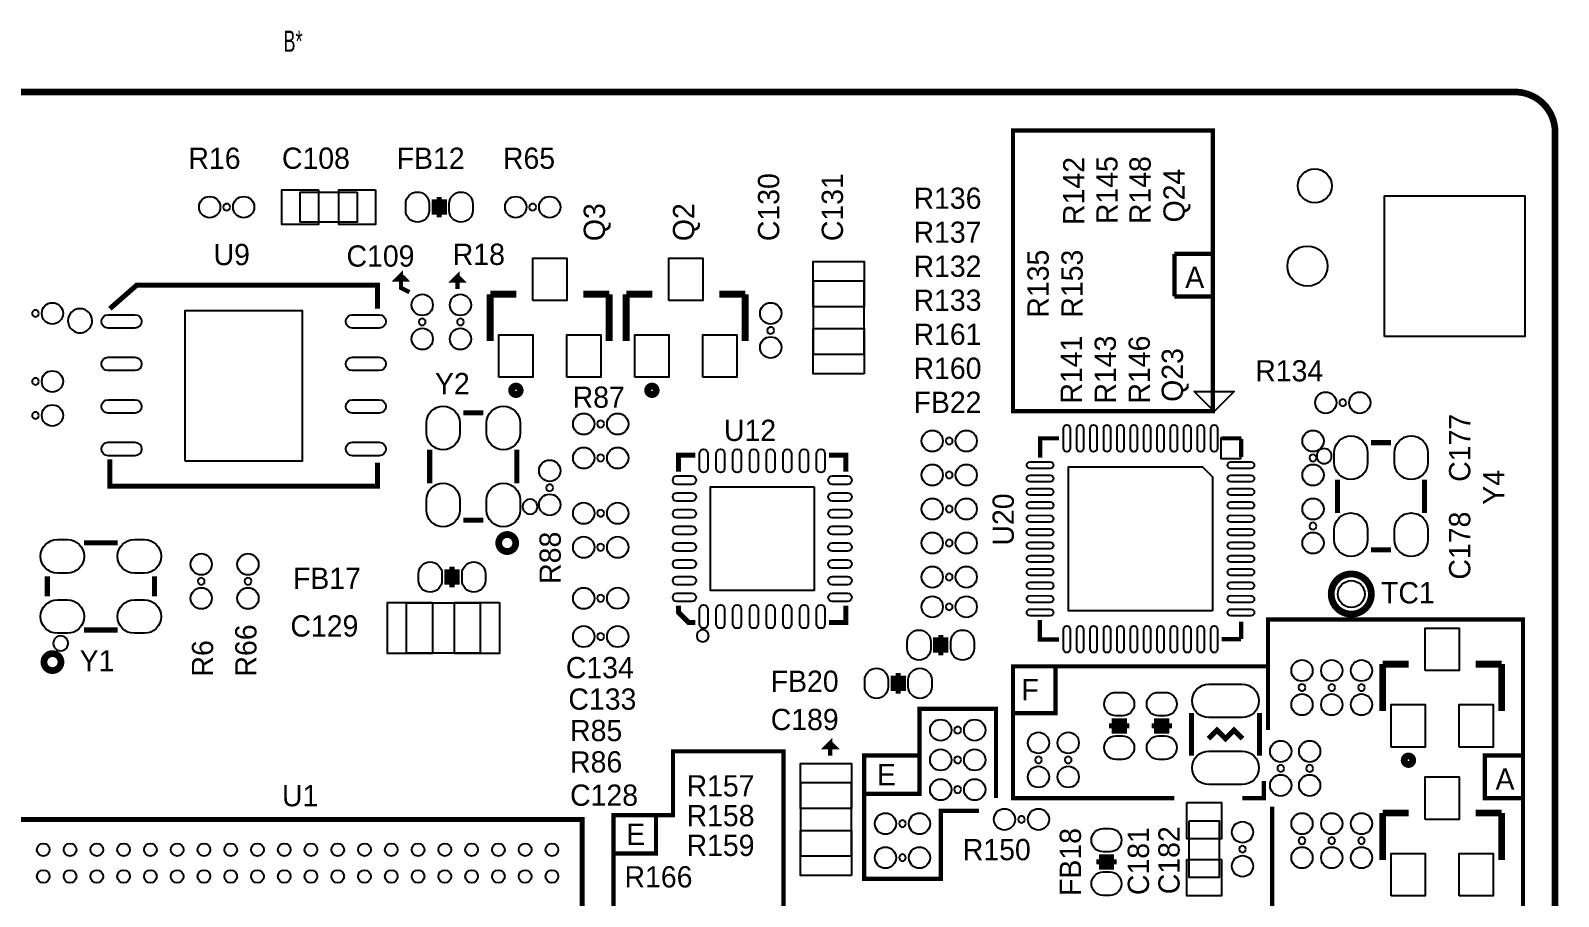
# Model space of a CAD drawing. Extents: x -0.1 to 75.1, y -0.1 to 56.8.
# Drawn here: x 29.44 to 75.1, y 30.97 to 56.83 of the extents above; entities that cross this region are included whole.
import ezdxf

# ---------------------------------------------------------------- set-up
doc = ezdxf.new("R2010")
doc.units = 0
for name, color, linetype in [('BG_OUTLINE', 7, 'CONTINUOUS'), ('BG_SILKSCREEN_TOP', 254, 'CONTINUOUS'), ('PG_SILKSCREEN_TOP', 7, 'CONTINUOUS'), ('PIN_TOP', 12, 'CONTINUOUS'), ('RD_SILKSCREEN_TOP', 253, 'CONTINUOUS')]:
    doc.layers.add(name, color=color, linetype=linetype)

msp = doc.modelspace()

# ---------------------------------------------------------------- linework, layer by layer
at = {"layer": 'BG_OUTLINE', "const_width": 0.2}
msp.add_lwpolyline([(1.199998, 0), (73.800005, 0, 0.414212), (75.000002, 1.199998), (75.000002, 53.799994, 0.414213), (73.800005, 54.999992), (1.199998, 54.999992, 0.414214), (0, 53.799994), (0, 1.199998, 0.414212), (1.199998, 0)], format="xyb", dxfattribs=at)
at = {"layer": 'BG_SILKSCREEN_TOP', "const_width": 0.127}
for points in [[(58.801, 53.594), (58.801, 45.466), (64.77, 45.466), (64.77, 53.848), (58.801, 53.848), (58.801, 53.594)], [(64.77, 50.165), (63.627, 50.165)], [(63.627, 50.165), (63.627, 48.895)], [(40.767, 49.022), (40.513, 49.149), (40.513, 49.53), (40.386, 49.403), (40.64, 49.403), (40.552878, 49.496497)], [(42.203878, 49.115497), (42.203878, 49.496497), (42.076878, 49.369497), (42.330878, 49.369497), (42.203878, 49.496497)], [(63.627, 48.895), (64.77, 48.895)], [(66.548, 33.655), (66.548, 30.607), (74.041, 30.607), (74.041, 39.243), (66.421, 39.243), (66.421, 37.592)], [(60.071, 37.846), (60.071, 36.449), (58.801, 36.449)], [(63.627, 33.909), (58.801, 33.909), (58.801, 37.846), (66.421, 37.846), (66.421, 35.941)], [(58.293, 33.909), (58.293, 36.576), (56.007, 36.576), (56.007, 34.036), (54.356, 34.036), (54.356, 35.179), (56.007, 35.179)], [(53.34, 35.179), (53.34, 35.56), (53.213, 35.433), (53.467, 35.433), (53.34, 35.56)], [(48.641, 34.671), (48.641, 33.401), (46.863, 33.401), (46.863, 29.972), (51.943, 29.972), (51.943, 35.306), (48.641, 35.306), (48.641, 34.671)], [(74.041, 35.179), (72.898, 35.179), (72.898, 33.909), (74.041, 33.909)], [(54.356, 34.798), (54.356, 31.496), (56.642, 31.496), (56.642, 33.528), (57.785, 33.528)], [(65.659, 33.909), (66.294, 33.909), (66.294, 34.417)], [(48.133, 33.401), (48.133, 32.258), (46.863, 32.258)]]:
    msp.add_lwpolyline(points, dxfattribs=at)
at = {"layer": 'PG_SILKSCREEN_TOP'}
for points in [[(1.199998, 0), (73.800005, 0, 0.414213), (75.000002, 1.199998), (75.000002, 53.799994, 0.414211), (73.800005, 54.999992), (1.199998, 54.999992, 0.414213), (0, 53.799994), (0, 1.199998, 0.414215), (1.199998, 0)], [(35.4076, 51.562, 1), (35.2044, 51.562, 1), (35.4076, 51.562)], [(44.5516, 51.562, 1), (44.3484, 51.562, 1), (44.5516, 51.562)], [(29.6926, 48.387, 1), (29.4894, 48.387, 1), (29.6926, 48.387)], [(41.2496, 48.133, 1), (41.0464, 48.133, 1), (41.2496, 48.133)], [(42.3926, 48.133, 1), (42.1894, 48.133, 1), (42.3926, 48.133)], [(51.6636, 47.879, 1), (51.4604, 47.879, 1), (51.6636, 47.879)], [(29.6926, 46.355, 1), (29.4894, 46.355, 1), (29.6926, 46.355)], [(68.7578, 45.72, 1), (68.5546, 45.72, 1), (68.7578, 45.72)], [(29.6926, 45.339, 1), (29.4894, 45.339, 1), (29.6926, 45.339)], [(46.5836, 45.085, 1), (46.3804, 45.085, 1), (46.5836, 45.085)], [(56.9976, 44.577, 1), (56.7944, 44.577, 1), (56.9976, 44.577)], [(46.5836, 44.069, 1), (46.3804, 44.069, 1), (46.5836, 44.069)], [(67.8688, 44.069, 1), (67.6656, 44.069, 1), (67.8688, 44.069)], [(56.9976, 43.561, 1), (56.7944, 43.561, 1), (56.9976, 43.561)], [(45.0596, 43.18, 1), (44.8564, 43.18, 1), (45.0596, 43.18)], [(46.5836, 42.418, 1), (46.3804, 42.418, 1), (46.5836, 42.418)], [(56.9976, 42.545, 1), (56.7944, 42.545, 1), (56.9976, 42.545)], [(67.8688, 42.037, 1), (67.6656, 42.037, 1), (67.8688, 42.037)], [(56.9976, 41.529, 1), (56.7944, 41.529, 1), (56.9976, 41.529)], [(46.5836, 41.402, 1), (46.3804, 41.402, 1), (46.5836, 41.402)], [(34.6456, 40.386, 1), (34.4424, 40.386, 1), (34.6456, 40.386)], [(36.0426, 40.386, 1), (35.8394, 40.386, 1), (36.0426, 40.386)], [(56.9976, 40.513, 1), (56.7944, 40.513, 1), (56.9976, 40.513)], [(46.5836, 39.878, 1), (46.3804, 39.878, 1), (46.5836, 39.878)], [(56.9976, 39.624, 1), (56.7944, 39.624, 1), (56.9976, 39.624)], [(46.5836, 38.735, 1), (46.3804, 38.735, 1), (46.5836, 38.735)], [(67.5386, 37.211, 1), (67.3354, 37.211, 1), (67.5386, 37.211)], [(68.4276, 37.211, 1), (68.2244, 37.211, 1), (68.4276, 37.211)], [(69.3166, 37.211, 1), (69.1134, 37.211, 1), (69.3166, 37.211)], [(57.2516, 35.941, 1), (57.0484, 35.941, 1), (57.2516, 35.941)], [(57.2516, 35.052, 1), (57.0484, 35.052, 1), (57.2516, 35.052)], [(59.6646, 35.052, 1), (59.4614, 35.052, 1), (59.6646, 35.052)], [(60.5536, 35.052, 1), (60.3504, 35.052, 1), (60.5536, 35.052)], [(66.9036, 34.798, 1), (66.7004, 34.798, 1), (66.9036, 34.798)], [(67.7672, 34.798, 1), (67.564, 34.798, 1), (67.7672, 34.798)], [(57.2516, 34.163, 1), (57.0484, 34.163, 1), (57.2516, 34.163)], [(59.1566, 33.274, 1), (58.9534, 33.274, 1), (59.1566, 33.274)], [(55.6006, 33.147, 1), (55.3974, 33.147, 1), (55.6006, 33.147)], [(65.7606, 32.385, 1), (65.5574, 32.385, 1), (65.7606, 32.385)], [(67.5386, 32.639, 1), (67.3354, 32.639, 1), (67.5386, 32.639)], [(68.4276, 32.639, 1), (68.2244, 32.639, 1), (68.4276, 32.639)], [(69.3166, 32.639, 1), (69.1134, 32.639, 1), (69.3166, 32.639)], [(55.6006, 32.131, 1), (55.3974, 32.131, 1), (55.6006, 32.131)]]:
    msp.add_lwpolyline(points, format="xyb", dxfattribs=at)
for points in [[(39.203909, 52.012088), (39.203909, 51.111912), (37.504091, 51.111912), (37.504091, 52.012088)], [(54.344087, 47.159901), (52.843887, 47.159901), (52.843887, 49.360125), (54.344087, 49.360125)], [(64.810996, 45.455992), (64.210997, 46.055991), (65.410994, 46.055991)], [(65.610994, 44.655994), (65.010995, 44.655994), (65.010995, 44.055995), (65.610994, 44.055995)], [(42.883099, 39.739087), (42.883099, 38.238887), (40.682901, 38.238887), (40.682901, 39.739087)], [(53.963087, 32.173901), (52.462913, 32.173901), (52.462913, 34.374099), (53.963087, 34.374099)], [(64.065912, 33.234909), (64.966088, 33.234909), (64.966088, 31.535091), (64.065912, 31.535091)]]:
    msp.add_lwpolyline(points, close=True, dxfattribs=at)
for points, const_width in [([(41.5036, 51.7144), (41.5036, 51.4096), (41.8084, 51.4096), (41.8084, 51.7144), (41.5036, 51.7144)], 0.1524), ([(41.656, 51.8668), (41.656, 51.2572)], 0.1524), ([(31.814008, 48.527995), (32.614006, 49.227994), (39.813992, 49.227994), (39.813992, 48.527995)], 0.1524), ([(43.18, 47.560001), (43.18, 48.959999)], 0.2032), ([(43.18, 48.959999), (43.958002, 48.959999)], 0.2032), ([(45.957998, 48.959999), (46.736, 48.959999)], 0.2032), ([(46.736, 48.959999), (46.736, 47.560001)], 0.2032), ([(47.244, 47.560001), (47.244, 48.959999)], 0.2032), ([(47.244, 48.959999), (48.022002, 48.959999)], 0.2032), ([(50.021998, 48.959999), (50.8, 48.959999)], 0.2032), ([(50.8, 48.959999), (50.8, 47.560001)], 0.2032), ([(42.971999, 45.414997), (42.372001, 45.414997)], 0.1524), ([(41.372003, 43.315001), (41.372003, 44.314999)], 0.1524), ([(43.971997, 43.315001), (43.971997, 44.314999)], 0.1524), ([(59.611006, 44.07601), (59.611006, 44.655994), (60.181007, 44.655994)], 0.124993), ([(65.621002, 44.655994), (65.03101, 44.655994)], 0.124993), ([(65.621002, 44.096), (65.621002, 44.636004)], 0.124993), ([(69.499201, 44.525997), (70.099199, 44.525997)], 0.1524), ([(31.814008, 44.028004), (31.814008, 43.228006), (39.813992, 43.228006), (39.813992, 43.928005)], 0.1524), ([(49.308004, 44.155995), (48.808005, 44.155995), (48.808005, 43.655996)], 0.1524), ([(53.307996, 44.155995), (53.807995, 44.155995), (53.807995, 43.655996)], 0.1524), ([(68.499203, 43.425999), (68.499203, 42.426001)], 0.1524), ([(71.099197, 43.425999), (71.099197, 42.426001)], 0.1524), ([(42.971999, 42.215003), (42.372001, 42.215003)], 0.1524), ([(31.046014, 41.531997), (32.046012, 41.531997)], 0.1524), ([(69.499201, 41.326003), (70.099199, 41.326003)], 0.1524), ([(41.8846, 40.6654), (41.8846, 40.3606), (42.1894, 40.3606), (42.1894, 40.6654), (41.8846, 40.6654)], 0.1524), ([(42.037, 40.8178), (42.037, 40.2082)], 0.1524), ([(29.946016, 39.932), (29.946016, 40.531999)], 0.1524), ([(33.146009, 39.932), (33.146009, 40.531999)], 0.1524), ([(49.308004, 39.156005), (49.108004, 39.156005), (48.808005, 39.456004), (48.808005, 39.656004)], 0.1524), ([(53.807995, 39.656004), (53.807995, 39.156005), (53.307996, 39.156005)], 0.1524), ([(60.181007, 38.645998), (59.600998, 38.645998), (59.600998, 39.226007)], 0.124993), ([(31.046014, 38.932002), (32.046012, 38.932002)], 0.1524), ([(56.642, 38.7858), (56.642, 38.1762)], 0.1524), ([(65.621002, 39.175995), (65.621002, 38.665988)], 0.124993), ([(56.4896, 38.6334), (56.4896, 38.3286), (56.7944, 38.3286), (56.7944, 38.6334), (56.4896, 38.6334)], 0.1524), ([(65.610994, 38.656006), (65.040993, 38.656006)], 0.124993), ([(69.85, 36.511001), (69.85, 37.910999)], 0.2032), ([(69.85, 37.910999), (70.628002, 37.910999)], 0.2032), ([(72.627998, 37.910999), (73.406, 37.910999)], 0.2032), ([(73.406, 37.910999), (73.406, 36.511001)], 0.2032), ([(55.2196, 37.4904), (55.2196, 37.1856), (55.5244, 37.1856), (55.5244, 37.4904), (55.2196, 37.4904)], 0.1524), ([(55.372, 37.6428), (55.372, 37.0332)], 0.1524), ([(64.135, 36.449), (64.135, 35.179)], 0.1524), ([(66.167, 36.449), (66.167, 35.179)], 0.1524), ([(62.2808, 36.068), (61.6712, 36.068)], 0.1524), ([(62.1284, 36.2204), (61.8236, 36.2204), (61.8236, 35.9156), (62.1284, 35.9156), (62.1284, 36.2204)], 0.1524), ([(62.9412, 36.068), (63.5508, 36.068)], 0.1524), ([(63.0936, 35.9156), (63.3984, 35.9156), (63.3984, 36.2204), (63.0936, 36.2204), (63.0936, 35.9156)], 0.1524), ([(65.659, 35.687), (65.405, 35.941), (65.151, 35.687), (64.897, 35.941), (64.643, 35.687)], 0.1524), ([(28.924402, 16.269183), (45.924419, 16.269183), (45.924419, 33.269199), (28.924402, 33.269199), (28.924402, 16.269183)], 0.1524), ([(69.85, 32.066001), (69.85, 33.465999)], 0.2032), ([(69.85, 33.465999), (70.628002, 33.465999)], 0.2032), ([(72.627998, 33.465999), (73.406, 33.465999)], 0.2032), ([(73.406, 33.465999), (73.406, 32.066001)], 0.2032), ([(61.8998, 32.004), (61.2902, 32.004)], 0.1524), ([(61.7474, 32.1564), (61.4426, 32.1564), (61.4426, 31.8516), (61.7474, 31.8516), (61.7474, 32.1564)], 0.1524)]:
    msp.add_lwpolyline(points, dxfattribs=dict(at, const_width=const_width))
for points in [[(31.284596, 48.168001, 1), (30.563404, 48.167999, 1)], [(68.3228, 44.125998, 1), (67.8756, 44.126002, 1)], [(44.595593, 42.615002, 1), (44.148407, 42.614998, 1)], [(49.709603, 38.7588, 1), (49.350397, 38.7588, 1)], [(30.569611, 38.532003, 1), (30.122414, 38.531996, 1)]]:
    msp.add_lwpolyline(points, format="xyb", close=True, dxfattribs=at)
at = {"layer": 'PG_SILKSCREEN_TOP', "const_width": 0.2032}
for points in [[(44.075096, 46.090078, 1), (43.821096, 46.090078, 1), (44.075096, 46.090078)], [(48.139096, 46.090078, 1), (47.885096, 46.090078, 1), (48.139096, 46.090078)], [(43.688, 41.783, 0.414214), (43.434, 41.529, 0.414214), (43.688, 41.275)], [(43.688, 41.275, 0.414214), (43.942, 41.529, 0.414214), (43.688, 41.783)], [(69.510148, 40.005, 1), (68.310252, 40.005, 1), (69.510148, 40.005)], [(30.099, 38.227, 0.414214), (29.845, 37.973, 0.414214), (30.099, 37.719)], [(30.099, 37.719, 0.414214), (30.353, 37.973, 0.414214), (30.099, 38.227)], [(70.745096, 35.041078, 1), (70.491096, 35.041078, 1), (70.745096, 35.041078)]]:
    msp.add_lwpolyline(points, format="xyb", dxfattribs=at)
at = {"layer": 'PIN_TOP'}
for points in [[(38.050191, 52.0827), (38.050191, 51.0413), (36.957991, 51.0413), (36.957991, 52.0827)], [(39.750009, 52.0827), (39.750009, 51.0413), (38.657809, 51.0413), (38.657809, 52.0827)], [(69.900038, 47.700057), (69.900038, 51.899947), (74.099928, 51.899947), (74.099928, 47.700057)], [(69.900063, 47.700057), (69.900063, 51.899947), (74.099953, 51.899947), (74.099953, 47.700057)], [(44.45, 48.768), (44.45, 50.038), (45.466, 50.038), (45.466, 48.768)], [(48.514, 48.768), (48.514, 50.038), (49.53, 50.038), (49.53, 48.768)], [(54.356, 48.586898), (52.832, 48.586898), (52.832, 49.933098), (54.356, 49.933098)], [(34.063991, 43.977992), (34.063991, 48.477983), (37.563984, 48.477983), (37.563984, 43.977992)], [(43.434, 46.482), (43.434, 47.752), (44.45, 47.752), (44.45, 46.482)], [(45.466, 46.482), (45.466, 47.752), (46.482, 47.752), (46.482, 46.482)], [(47.498, 46.482), (47.498, 47.752), (48.514, 47.752), (48.514, 46.482)], [(49.53, 46.482), (49.53, 47.752), (50.546, 47.752), (50.546, 46.482)], [(54.356, 46.586902), (52.832, 46.586902), (52.832, 47.933102), (54.356, 47.933102)], [(64.761008, 39.505992), (60.460992, 39.505992), (60.460992, 43.806008), (64.461009, 43.806008), (64.761008, 43.506009)], [(52.857997, 43.205997), (52.857997, 40.106003), (49.758003, 40.106003), (49.758003, 43.205997)], [(41.456102, 39.751), (41.456102, 38.227), (40.109902, 38.227), (40.109902, 39.751)], [(43.456098, 39.751), (43.456098, 38.227), (42.109898, 38.227), (42.109898, 39.751)], [(71.12, 37.719), (71.12, 38.989), (72.136, 38.989), (72.136, 37.719)], [(70.104, 35.433), (70.104, 36.703), (71.12, 36.703), (71.12, 35.433)], [(72.136, 35.433), (72.136, 36.703), (73.152, 36.703), (73.152, 35.433)], [(53.975, 33.600898), (52.451, 33.600898), (52.451, 34.947098), (53.975, 34.947098)], [(71.12, 33.274), (71.12, 34.544), (72.136, 34.544), (72.136, 33.274)], [(63.9953, 33.781009), (65.0367, 33.781009), (65.0367, 32.688809), (63.9953, 32.688809)], [(53.975, 31.600902), (52.451, 31.600902), (52.451, 32.947102), (53.975, 32.947102)], [(63.9953, 32.081191), (65.0367, 32.081191), (65.0367, 30.988991), (63.9953, 30.988991)], [(70.104, 30.988), (70.104, 32.258), (71.12, 32.258), (71.12, 30.988)], [(72.136, 30.988), (72.136, 32.258), (73.152, 32.258), (73.152, 30.988)]]:
    msp.add_lwpolyline(points, close=True, dxfattribs=at)
for points in [[(41.355988, 51.662), (41.355988, 51.462, -1), (40.655989, 51.462), (40.655989, 51.662, -1)], [(42.656011, 51.662), (42.656011, 51.462, -1), (41.956012, 51.462), (41.956012, 51.662, -1)], [(31.763995, 48.348011), (32.563994, 48.348011, -1), (32.563994, 47.948012), (31.763995, 47.948012, -1)], [(39.064006, 48.348011), (39.864005, 48.348011, -1), (39.864005, 47.948012), (39.064006, 47.948012, -1)], [(31.763995, 47.078011), (32.563994, 47.078011, -1), (32.563994, 46.678012), (31.763995, 46.678012, -1)], [(39.064006, 47.078011), (39.864005, 47.078011, -1), (39.864005, 46.678012), (39.064006, 46.678012, -1)], [(31.763995, 45.808011), (32.563994, 45.808011, -1), (32.563994, 45.408012), (31.763995, 45.408012, -1)], [(39.064006, 45.808011), (39.864005, 45.808011, -1), (39.864005, 45.408012), (39.064006, 45.408012, -1)], [(42.271899, 45.115112), (42.271899, 44.815112, -1), (41.271901, 44.815112), (41.271901, 45.115112, -1)], [(44.072099, 45.115112), (44.072099, 44.815112, -1), (43.072101, 44.815112), (43.072101, 45.115112, -1)], [(60.311005, 44.355995), (60.311005, 44.955993, -1), (60.511004, 44.955993), (60.511004, 44.355995, -1)], [(60.711004, 44.355995), (60.711004, 44.955993, -1), (60.911003, 44.955993), (60.911003, 44.355995, -1)], [(61.111003, 44.355995), (61.111003, 44.955993, -1), (61.311003, 44.955993), (61.311003, 44.355995, -1)], [(61.511002, 44.355995), (61.511002, 44.955993, -1), (61.711002, 44.955993), (61.711002, 44.355995, -1)], [(61.911001, 44.355995), (61.911001, 44.955993, -1), (62.111001, 44.955993), (62.111001, 44.355995, -1)], [(62.311001, 44.355995), (62.311001, 44.955993, -1), (62.511, 44.955993), (62.511, 44.355995, -1)], [(62.711, 44.355995), (62.711, 44.955993, -1), (62.910999, 44.955993), (62.910999, 44.355995, -1)], [(63.110999, 44.355995), (63.110999, 44.955993, -1), (63.310999, 44.955993), (63.310999, 44.355995, -1)], [(63.510998, 44.355995), (63.510998, 44.955993, -1), (63.710998, 44.955993), (63.710998, 44.355995, -1)], [(63.910997, 44.355995), (63.910997, 44.955993, -1), (64.110997, 44.955993), (64.110997, 44.355995, -1)], [(64.310997, 44.355995), (64.310997, 44.955993, -1), (64.510996, 44.955993), (64.510996, 44.355995, -1)], [(64.710996, 44.355995), (64.710996, 44.955993, -1), (64.910995, 44.955993), (64.910995, 44.355995, -1)], [(31.763995, 44.538011), (32.563994, 44.538011, -1), (32.563994, 44.138012), (31.763995, 44.138012, -1)], [(39.064006, 44.538011), (39.864005, 44.538011, -1), (39.864005, 44.138012), (39.064006, 44.138012, -1)], [(49.682997, 44.205982), (49.682997, 43.755996, -1), (49.432985, 43.755996), (49.432985, 44.205982, -1)], [(50.182996, 44.205982), (50.182996, 43.755996, -1), (49.932984, 43.755996), (49.932984, 44.205982, -1)], [(50.682995, 44.205982), (50.682995, 43.755996, -1), (50.432983, 43.755996), (50.432983, 44.205982, -1)], [(51.182994, 44.205982), (51.182994, 43.755996, -1), (50.932982, 43.755996), (50.932982, 44.205982, -1)], [(51.683018, 44.205982), (51.683018, 43.755996, -1), (51.433006, 43.755996), (51.433006, 44.205982, -1)], [(52.183017, 44.205982), (52.183017, 43.755996, -1), (51.933005, 43.755996), (51.933005, 44.205982, -1)], [(52.683016, 44.205982), (52.683016, 43.755996, -1), (52.433004, 43.755996), (52.433004, 44.205982, -1)], [(53.183015, 44.205982), (53.183015, 43.755996, -1), (52.933003, 43.755996), (52.933003, 44.205982, -1)], [(68.399101, 43.926112), (68.399101, 44.226112, -1), (69.399099, 44.226112), (69.399099, 43.926112, -1)], [(70.199301, 43.926112), (70.199301, 44.226112, -1), (71.199299, 44.226112), (71.199299, 43.926112, -1)], [(59.910762, 43.755268), (59.310765, 43.756724, -1), (59.31125, 43.956723), (59.911247, 43.955267, -1)], [(65.91075, 43.755268), (65.310753, 43.756724, -1), (65.311238, 43.956723), (65.911235, 43.955267, -1)], [(48.758018, 43.531015), (49.208004, 43.531015, -1), (49.208004, 43.281003), (48.758018, 43.281003, -1)], [(53.407996, 43.531015), (53.857982, 43.531015, -1), (53.857982, 43.281003), (53.407996, 43.281003, -1)], [(59.910762, 43.355269), (59.310765, 43.356725, -1), (59.31125, 43.556724), (59.911247, 43.555268, -1)], [(65.91075, 43.355269), (65.310753, 43.356725, -1), (65.311238, 43.556724), (65.911235, 43.555268, -1)], [(42.271899, 42.814888), (42.271899, 42.514888, -1), (41.271901, 42.514888), (41.271901, 42.814888, -1)], [(44.072099, 42.814888), (44.072099, 42.514888, -1), (43.072101, 42.514888), (43.072101, 42.814888, -1)], [(48.758018, 43.031016), (49.208004, 43.031016, -1), (49.208004, 42.781004), (48.758018, 42.781004, -1)], [(53.407996, 43.031016), (53.857982, 43.031016, -1), (53.857982, 42.781004), (53.407996, 42.781004, -1)], [(59.910762, 42.95527), (59.310765, 42.956725, -1), (59.31125, 43.156725), (59.911247, 43.155269, -1)], [(65.91075, 42.95527), (65.310753, 42.956725, -1), (65.311238, 43.156725), (65.911235, 43.155269, -1)], [(48.758018, 42.531017), (49.208004, 42.531017, -1), (49.208004, 42.281005), (48.758018, 42.281005, -1)], [(53.407996, 42.531017), (53.857982, 42.531017, -1), (53.857982, 42.281005), (53.407996, 42.281005, -1)], [(59.910762, 42.555271), (59.310765, 42.556726, -1), (59.31125, 42.756725), (59.911247, 42.75527, -1)], [(65.91075, 42.555271), (65.310753, 42.556726, -1), (65.311238, 42.756725), (65.911235, 42.75527, -1)], [(48.758018, 42.031018), (49.208004, 42.031018, -1), (49.208004, 41.781006), (48.758018, 41.781006, -1)], [(53.407996, 42.031018), (53.857982, 42.031018, -1), (53.857982, 41.781006), (53.407996, 41.781006, -1)], [(59.910762, 42.155271), (59.310765, 42.156727, -1), (59.31125, 42.356726), (59.911247, 42.355271, -1)], [(65.91075, 42.155271), (65.310753, 42.156727, -1), (65.311238, 42.356726), (65.911235, 42.355271, -1)], [(68.399101, 41.625888), (68.399101, 41.925888, -1), (69.399099, 41.925888), (69.399099, 41.625888, -1)], [(70.199301, 41.625888), (70.199301, 41.925888, -1), (71.199299, 41.925888), (71.199299, 41.625888, -1)], [(30.5459, 40.632101), (30.245901, 40.632101, -1), (30.245901, 41.632099), (30.5459, 41.632099, -1)], [(32.846124, 40.632101), (32.546125, 40.632101, -1), (32.546125, 41.632099), (32.846124, 41.632099, -1)], [(59.910762, 41.755272), (59.310765, 41.756728, -1), (59.31125, 41.956727), (59.911247, 41.955271, -1)], [(59.910762, 41.355273), (59.310765, 41.356729, -1), (59.31125, 41.556728), (59.911247, 41.555272, -1)], [(65.91075, 41.755272), (65.310753, 41.756728, -1), (65.311238, 41.956727), (65.911235, 41.955271, -1)], [(65.91075, 41.355273), (65.310753, 41.356729, -1), (65.311238, 41.556728), (65.911235, 41.555272, -1)], [(48.758018, 41.530994), (49.208004, 41.530994, -1), (49.208004, 41.280982), (48.758018, 41.280982, -1)], [(53.407996, 41.530994), (53.857982, 41.530994, -1), (53.857982, 41.280982), (53.407996, 41.280982, -1)], [(59.910762, 40.955274), (59.310765, 40.956729, -1), (59.31125, 41.156729), (59.911247, 41.155273, -1)], [(65.91075, 40.955274), (65.310753, 40.956729, -1), (65.311238, 41.156729), (65.911235, 41.155273, -1)], [(41.736988, 40.613), (41.736988, 40.413, -1), (41.036989, 40.413), (41.036989, 40.613, -1)], [(43.037011, 40.613), (43.037011, 40.413, -1), (42.337012, 40.413), (42.337012, 40.613, -1)], [(48.758018, 41.030995), (49.208004, 41.030995, -1), (49.208004, 40.780983), (48.758018, 40.780983, -1)], [(53.407996, 41.030995), (53.857982, 41.030995, -1), (53.857982, 40.780983), (53.407996, 40.780983, -1)], [(59.910762, 40.555275), (59.310765, 40.55673, -1), (59.31125, 40.756729), (59.911247, 40.755274, -1)], [(65.91075, 40.555275), (65.310753, 40.55673, -1), (65.311238, 40.756729), (65.911235, 40.755274, -1)], [(48.758018, 40.530996), (49.208004, 40.530996, -1), (49.208004, 40.280984), (48.758018, 40.280984, -1)], [(53.407996, 40.530996), (53.857982, 40.530996, -1), (53.857982, 40.280984), (53.407996, 40.280984, -1)], [(59.910762, 40.155275), (59.310765, 40.156731, -1), (59.31125, 40.35673), (59.911247, 40.355275, -1)], [(65.91075, 40.155275), (65.310753, 40.156731, -1), (65.311238, 40.35673), (65.911235, 40.355275, -1)], [(30.5459, 38.831901), (30.245901, 38.831901, -1), (30.245901, 39.831899), (30.5459, 39.831899, -1)], [(32.846124, 38.831901), (32.546125, 38.831901, -1), (32.546125, 39.831899), (32.846124, 39.831899, -1)], [(48.758018, 40.030997), (49.208004, 40.030997, -1), (49.208004, 39.780985), (48.758018, 39.780985, -1)], [(53.407996, 40.030997), (53.857982, 40.030997, -1), (53.857982, 39.780985), (53.407996, 39.780985, -1)], [(59.910762, 39.755276), (59.310765, 39.756732, -1), (59.31125, 39.956731), (59.911247, 39.955275, -1)], [(65.91075, 39.755276), (65.310753, 39.756732, -1), (65.311238, 39.956731), (65.911235, 39.955275, -1)], [(49.682997, 39.556004), (49.682997, 39.106018, -1), (49.432985, 39.106018), (49.432985, 39.556004, -1)], [(50.182996, 39.556004), (50.182996, 39.106018, -1), (49.932984, 39.106018), (49.932984, 39.556004, -1)], [(50.682995, 39.556004), (50.682995, 39.106018, -1), (50.432983, 39.106018), (50.432983, 39.556004, -1)], [(51.182994, 39.556004), (51.182994, 39.106018, -1), (50.932982, 39.106018), (50.932982, 39.556004, -1)], [(51.683018, 39.556004), (51.683018, 39.106018, -1), (51.433006, 39.106018), (51.433006, 39.556004, -1)], [(52.183017, 39.556004), (52.183017, 39.106018, -1), (51.933005, 39.106018), (51.933005, 39.556004, -1)], [(52.683016, 39.556004), (52.683016, 39.106018, -1), (52.433004, 39.106018), (52.433004, 39.556004, -1)], [(53.183015, 39.556004), (53.183015, 39.106018, -1), (52.933003, 39.106018), (52.933003, 39.556004, -1)], [(59.910762, 39.355277), (59.310765, 39.356733, -1), (59.31125, 39.556732), (59.911247, 39.555276, -1)], [(65.91075, 39.355277), (65.310753, 39.356733, -1), (65.311238, 39.556732), (65.911235, 39.555276, -1)], [(56.341988, 38.581), (56.341988, 38.381, -1), (55.641989, 38.381), (55.641989, 38.581, -1)], [(57.642011, 38.581), (57.642011, 38.381, -1), (56.942012, 38.381), (56.942012, 38.581, -1)], [(60.311005, 38.356007), (60.311005, 38.956005, -1), (60.511004, 38.956005), (60.511004, 38.356007, -1)], [(60.711004, 38.356007), (60.711004, 38.956005, -1), (60.911003, 38.956005), (60.911003, 38.356007, -1)], [(61.111003, 38.356007), (61.111003, 38.956005, -1), (61.311003, 38.956005), (61.311003, 38.356007, -1)], [(61.511002, 38.356007), (61.511002, 38.956005, -1), (61.711002, 38.956005), (61.711002, 38.356007, -1)], [(61.911001, 38.356007), (61.911001, 38.956005, -1), (62.111001, 38.956005), (62.111001, 38.356007, -1)], [(62.311001, 38.356007), (62.311001, 38.956005, -1), (62.511, 38.956005), (62.511, 38.356007, -1)], [(62.711, 38.356007), (62.711, 38.956005, -1), (62.910999, 38.956005), (62.910999, 38.356007, -1)], [(63.110999, 38.356007), (63.110999, 38.956005, -1), (63.310999, 38.956005), (63.310999, 38.356007, -1)], [(63.510998, 38.356007), (63.510998, 38.956005, -1), (63.710998, 38.956005), (63.710998, 38.356007, -1)], [(63.910997, 38.356007), (63.910997, 38.956005, -1), (64.110997, 38.956005), (64.110997, 38.356007, -1)], [(64.310997, 38.356007), (64.310997, 38.956005, -1), (64.510996, 38.956005), (64.510996, 38.356007, -1)], [(64.710996, 38.356007), (64.710996, 38.956005, -1), (64.910995, 38.956005), (64.910995, 38.356007, -1)], [(55.071988, 37.438), (55.071988, 37.238, -1), (54.371989, 37.238), (54.371989, 37.438, -1)], [(56.372011, 37.438), (56.372011, 37.238, -1), (55.672012, 37.238), (55.672012, 37.438, -1)], [(62.076, 36.368012), (61.876, 36.368012, -1), (61.876, 37.068011), (62.076, 37.068011, -1)], [(63.146, 37.068011), (63.346, 37.068011, -1), (63.346, 36.368012), (63.146, 36.368012, -1)], [(65.650999, 36.313999), (64.651001, 36.313999, -1), (64.651001, 37.313997), (65.650999, 37.313997, -1)], [(62.076, 35.067989), (61.876, 35.067989, -1), (61.876, 35.767988), (62.076, 35.767988, -1)], [(63.146, 35.767988), (63.346, 35.767988, -1), (63.346, 35.067989), (63.146, 35.067989, -1)], [(65.650999, 34.314003), (64.651001, 34.314003, -1), (64.651001, 35.314001), (65.650999, 35.314001, -1)], [(61.695, 32.304012), (61.495, 32.304012, -1), (61.495, 33.004011), (61.695, 33.004011, -1)], [(61.695, 31.003989), (61.495, 31.003989, -1), (61.495, 31.703988), (61.695, 31.703988, -1)]]:
    msp.add_lwpolyline(points, format="xyb", close=True, dxfattribs=at)
for centre, radius in [((67.818, 52.197), 0.508), ((34.798, 51.562), 0.3175), ((35.814, 51.562), 0.3175), ((43.942, 51.562), 0.3175), ((44.958, 51.562), 0.3175), ((67.599992, 49.800002), 0.599948), ((41.148, 48.641), 0.3175), ((42.291, 48.641), 0.3175), ((30.099, 48.387), 0.3175), ((51.562, 48.387), 0.3175), ((41.148, 47.625), 0.3175), ((42.291, 47.625), 0.3175), ((51.562, 47.371), 0.3175), ((30.099, 46.355), 0.3175), ((30.099, 45.339), 0.3175), ((68.1482, 45.72), 0.3175), ((69.1642, 45.72), 0.3175), ((45.974, 45.085), 0.3175), ((46.99, 45.085), 0.3175), ((56.388, 44.577), 0.3175), ((57.404, 44.577), 0.3175), ((67.7672, 44.577), 0.3175), ((45.974, 44.069), 0.3175), ((46.99, 44.069), 0.3175), ((44.958, 43.688), 0.3175), ((56.388, 43.561), 0.3175), ((57.404, 43.561), 0.3175), ((67.7672, 43.561), 0.3175), ((44.958, 42.672), 0.3175), ((45.974, 42.418), 0.3175), ((46.99, 42.418), 0.3175), ((56.388, 42.545), 0.3175), ((57.404, 42.545), 0.3175), ((67.7672, 42.545), 0.3175), ((45.974, 41.402), 0.3175), ((46.99, 41.402), 0.3175), ((56.388, 41.529), 0.3175), ((57.404, 41.529), 0.3175), ((67.7672, 41.529), 0.3175), ((34.544, 40.894), 0.3175), ((35.941, 40.894), 0.3175), ((56.388, 40.513), 0.3175), ((57.404, 40.513), 0.3175), ((34.544, 39.878), 0.3175), ((35.941, 39.878), 0.3175), ((45.974, 39.87612), 0.3175), ((46.99, 39.87988), 0.3175), ((68.9102, 40.005), 0.40005), ((56.388, 39.624), 0.3175), ((57.404, 39.624), 0.3175), ((45.974, 38.735), 0.3175), ((46.99, 38.735), 0.3175), ((67.437, 37.719), 0.3175), ((68.326, 37.719), 0.3175), ((69.215, 37.719), 0.3175), ((67.437, 36.703), 0.3175), ((68.326, 36.703), 0.3175), ((69.215, 36.703), 0.3175), ((56.642, 35.941), 0.3175), ((57.658, 35.941), 0.3175), ((59.563, 35.56), 0.3175), ((60.452, 35.56), 0.3175), ((66.802, 35.306), 0.3175), ((67.6656, 35.306), 0.3175), ((56.642, 35.052), 0.3175), ((57.658, 35.052), 0.3175), ((59.563, 34.544), 0.3175), ((60.452, 34.544), 0.3175), ((56.642, 34.163), 0.3175), ((57.658, 34.163), 0.3175), ((66.802, 34.29), 0.3175), ((67.6656, 34.29), 0.3175), ((54.991, 33.147), 0.3175), ((56.007, 33.147), 0.3175), ((58.547, 33.274), 0.3175), ((59.563, 33.274), 0.3175), ((67.437, 33.147), 0.3175), ((68.326, 33.147), 0.3175), ((69.215, 33.147), 0.3175), ((65.659, 32.893), 0.3175), ((29.824705, 32.368896), 0.190005), ((30.624805, 32.368896), 0.190005), ((31.424905, 32.368896), 0.190005), ((32.225005, 32.368896), 0.190005), ((33.025105, 32.368896), 0.190005), ((33.825205, 32.368896), 0.190005), ((34.625305, 32.368896), 0.190005), ((35.425405, 32.368896), 0.190005), ((36.225505, 32.368896), 0.190005), ((37.025605, 32.368896), 0.190005), ((37.823216, 32.368896), 0.190005), ((38.623316, 32.368896), 0.190005), ((39.423416, 32.368896), 0.190005), ((40.223516, 32.368896), 0.190005), ((41.023616, 32.368896), 0.190005), ((41.823716, 32.368896), 0.190005), ((42.623816, 32.368896), 0.190005), ((43.423916, 32.368896), 0.190005), ((44.224016, 32.368896), 0.190005), ((45.024116, 32.368896), 0.190005), ((54.991, 32.131), 0.3175), ((56.007, 32.131), 0.3175), ((67.437, 32.131), 0.3175), ((68.326, 32.131), 0.3175), ((69.215, 32.131), 0.3175), ((65.659, 31.877), 0.3175), ((29.824705, 31.568796), 0.190005), ((30.624805, 31.568796), 0.190005), ((31.424905, 31.568796), 0.190005), ((32.225005, 31.568796), 0.190005), ((33.025105, 31.568796), 0.190005), ((33.825205, 31.568796), 0.190005), ((34.625305, 31.568796), 0.190005), ((35.425405, 31.568796), 0.190005), ((36.225505, 31.568796), 0.190005), ((37.025605, 31.568796), 0.190005), ((37.823216, 31.568796), 0.190005), ((38.623316, 31.568796), 0.190005), ((39.423416, 31.568796), 0.190005), ((40.223516, 31.568796), 0.190005), ((41.023616, 31.568796), 0.190005), ((41.823716, 31.568796), 0.190005), ((42.623816, 31.568796), 0.190005), ((43.423916, 31.568796), 0.190005), ((44.224016, 31.568796), 0.190005), ((45.024116, 31.568796), 0.190005)]:
    msp.add_circle(centre, radius, dxfattribs=at)

# ---------------------------------------------------------------- texts
at = {"layer": 'BG_SILKSCREEN_TOP', "text_generation_flag": 2}
for p in [(64.516, 49.149), (73.787, 34.163)]:
    msp.add_text('A', height=0.635, dxfattribs=at).set_placement(p)
at = {"layer": 'BG_SILKSCREEN_TOP'}
for s, p in [('F', (59.055, 36.83)), ('E', (54.737, 34.29)), ('E', (47.244, 32.512))]:
    msp.add_text(s, height=0.635, dxfattribs=at).set_placement(p)
at = {"layer": 'RD_SILKSCREEN_TOP', "width": 0.64}
msp.add_text('B*', height=0.635, dxfattribs=at).set_placement((37.000002, 56.199989))
at = {"layer": 'RD_SILKSCREEN_TOP'}
for s, p in [('R16', (34.163, 52.705)), ('C108', (36.957, 52.705)), ('FB12', (40.386, 52.705)), ('R65', (43.561, 52.705)), ('R136', (55.8292, 51.5112)), ('R137', (55.8292, 50.4952)), ('U9', (34.914002, 49.827993)), ('C109', (38.8874, 49.784)), ('R18', (42.0624, 49.8348)), ('R132', (55.8292, 49.4792)), ('R133', (55.8292, 48.4632)), ('R161', (55.8292, 47.4472)), ('R160', (55.8292, 46.4312)), ('Y2', (41.529, 45.974)), ('R134', (66.04, 46.355)), ('R87', (45.6438, 45.5676)), ('FB22', (55.8292, 45.4152)), ('U12', (50.165, 44.577)), ('FB17', (37.2872, 40.1574)), ('TC1', (69.7992, 39.7256)), ('C129', (37.211, 38.735)), ('Y1', (30.9118, 37.6936)), ('C134', (45.4406, 37.4904)), ('FB20', (51.562, 37.084)), ('C133', (45.5168, 36.5506)), ('C189', (51.562, 35.941)), ('R85', (45.5676, 35.6108)), ('U1', (36.957813, 33.665998)), ('C128', (45.5676, 33.6804)), ('R157', (49.0474, 33.9598)), ('R158', (49.0474, 33.0708)), ('R159', (49.0474, 32.1818)), ('R150', (57.3024, 32.0548)), ('R166', (47.1932, 31.242))]:
    msp.add_text(s, height=0.635, dxfattribs=at).set_placement(p)
for s, rotation, p in [('R142', 90, (60.9346, 51.0286)), ('R145', 90, (61.9252, 51.054)), ('R148', 90, (62.9158, 51.054)), ('C130', 90, (51.816, 50.546)), ('C131', 90, (53.721, 50.546)), ('Q24', 90, (63.9318, 51.1048)), ('Q3', 90, (46.609, 50.546)), ('Q2', 90, (49.276, 50.546)), ('R135', 90, (59.8678, 48.26)), ('R153', 90, (60.8838, 48.26)), ('R141', 90, (60.8584, 45.6946)), ('R143', 90, (61.8744, 45.6946)), ('R146', 90, (62.8904, 45.6946)), ('Q23', 90, (63.881, 45.7454)), ('C177', 90, (72.4662, 43.3578)), ('Y4', 90, (73.4822, 42.672)), ('U20', 90, (58.8264, 41.4528)), ('C178', 90, (72.4662, 40.4368)), ('R88', 90, (45.2882, 40.3098)), ('R66', 90, (36.195, 37.5412)), ('R6', 90, (34.8996, 37.5412)), ('R86', 0.212, (45.5676, 34.671)), ('FB18', 90, (60.833, 30.988)), ('C181', 90, (62.865, 31.0134)), ('C182', 90, (63.7794, 31.0388))]:
    msp.add_text(s, height=0.635, rotation=rotation, dxfattribs=at).set_placement(p)

doc.saveas('drawing.dxf')
